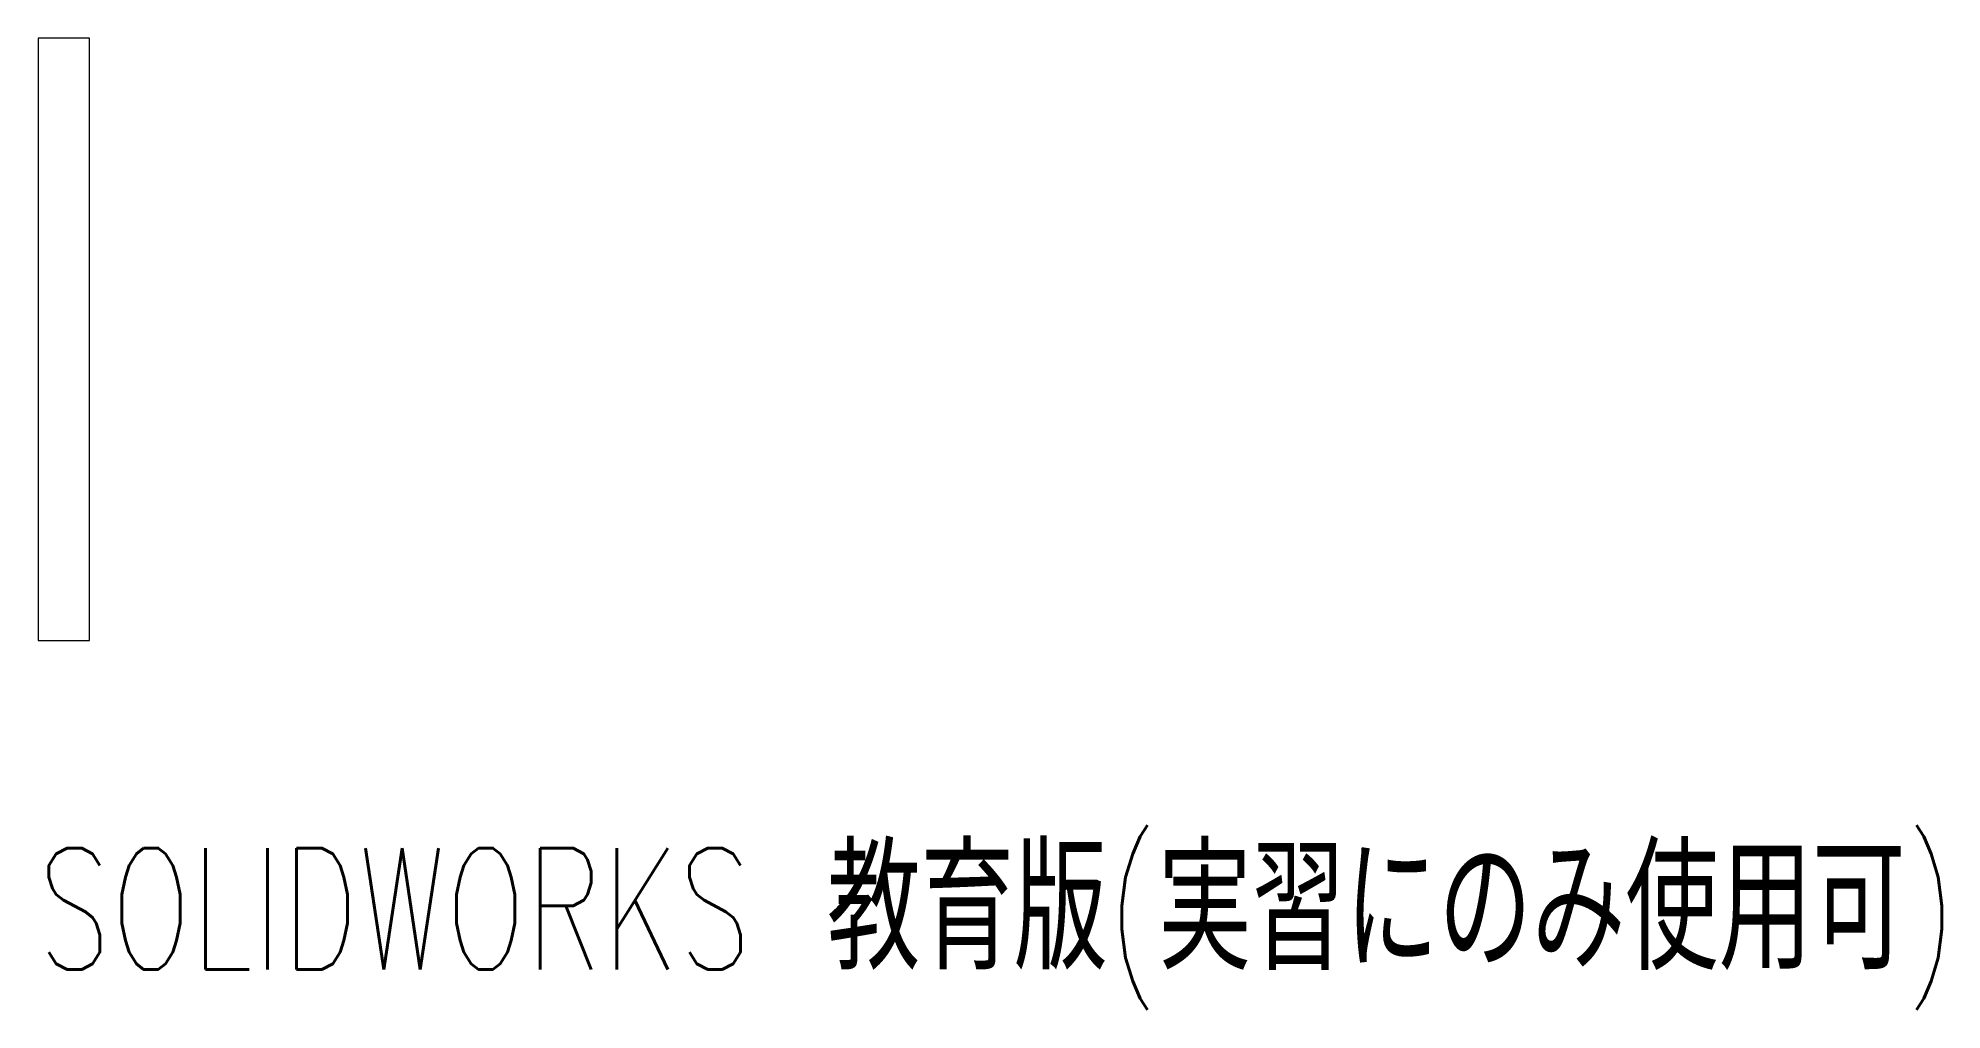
# Model space of a CAD drawing. Header units: millimetres. Extents: x 0 to 75.9, y -14.7 to 24.
import ezdxf

# ---------------------------------------------------------------- set-up
doc = ezdxf.new("R2010")
doc.units = ezdxf.units.MM
doc.styles.add('SLDTEXTSTYLE0', font='TXT', dxfattribs={"width": 0.7, "bigfont": 'bigfont'})

msp = doc.modelspace()

# ---------------------------------------------------------------- linework, layer by layer
at = {"color": 7, "linetype": 'Continuous', "lineweight": 15}
for p, q in [((0, 24), (0, 0)), ((2.05, 24), (0, 24)), ((2.05, 0), (2.05, 24)), ((0, 0), (2.05, 0))]:
    msp.add_line(p, q, dxfattribs=at)

# ---------------------------------------------------------------- texts
at = {"color": 7, "linetype": 'Continuous', "insert": (0, -8.27), "char_height": 4.83362, "attachment_point": 1, "style": 'SLDTEXTSTYLE0'}
msp.add_mtext('SOLIDWORKS 教育版(実習にのみ使用可)', dxfattribs=at)

doc.saveas('drawing.dxf')
